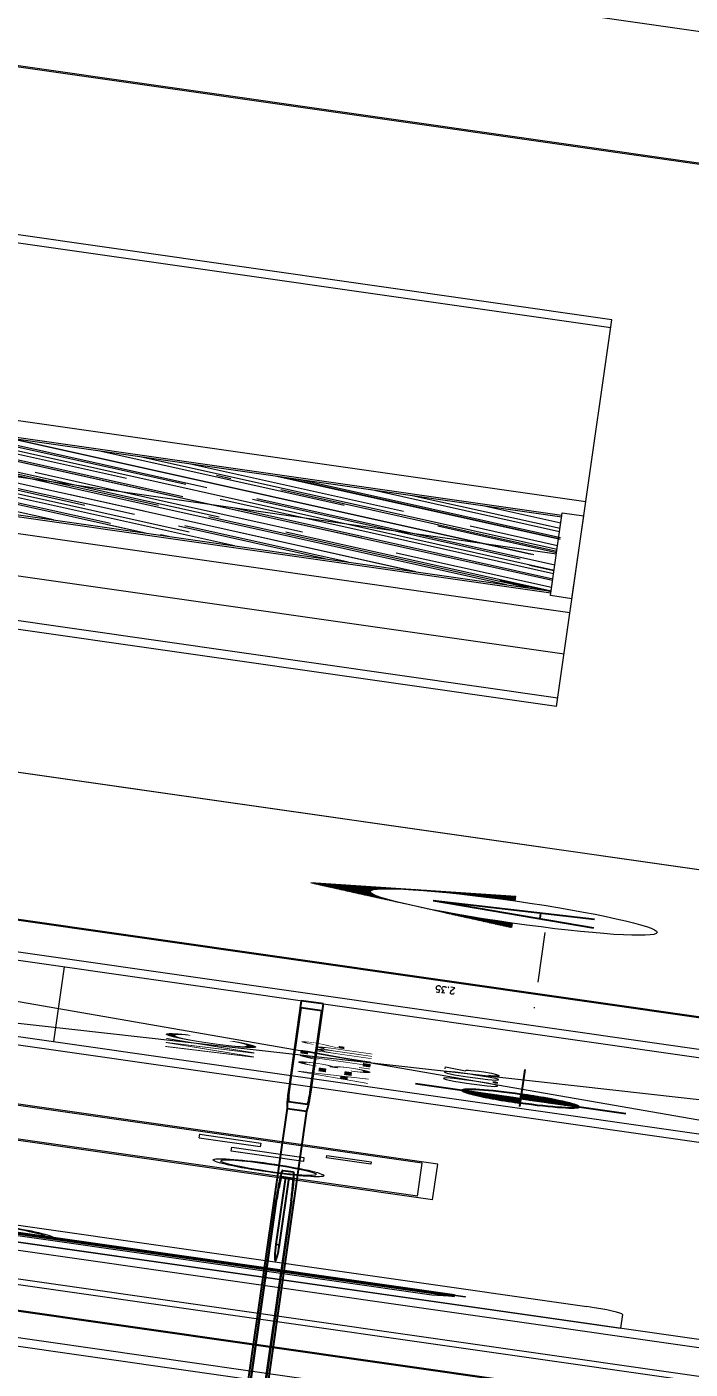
# Model space of a CAD drawing. Header units: millimetres. Extents: x -361192058 to 101130107379, y -14071650034 to 19218552450.
# Drawn here: x -135357 to -135302.6, y 40376.8 to 40486.9 of the extents above; entities that cross this region are included whole.
import ezdxf
from ezdxf.enums import TextEntityAlignment as Align

# ---------------------------------------------------------------- set-up
doc = ezdxf.new("R2010")
doc.units = ezdxf.units.MM
doc.header["$LTSCALE"] = 0.5
doc.linetypes.add('DASHDOT', pattern=[1, 0.5, -0.25, 0, -0.25])
for name, color, linetype in [('02', 2, 'Continuous'), ('10', 254, 'Continuous'), ('COTAS', 7, 'Continuous'), ('DIVERSOS', 4, 'Continuous'), ('GR_PENA_FINA', 7, 'Continuous'), ('HATCH', 8, 'Continuous'), ('LINHAS PROJEÇÃO', 1, 'DASHDOT'), ('MOBIL-I', 251, 'Continuous'), ('PAGPISO', 8, 'Continuous'), ('parede', 2, 'Continuous'), ('PISO', 8, 'Continuous'), ('Símbolos_Gráficos', 1, 'Continuous'), ('TEXTO2', 3, 'Continuous'), ('TXT_0', 7, 'Continuous')]:
    doc.layers.add(name, color=color, linetype=linetype)
doc.styles.add('ADITIVOCAD', font='ROMANS.shx')
doc.styles.add('r140', font='romans.shx')
doc.styles.add('SANSSERIF', font='sas_____.pfb', dxfattribs={"height": 1})
doc.styles.get("Standard").update_dxf_attribs({"font": 'txt.shx', "height": 0.12})
doc.dimstyles.new('ESCALA50', dxfattribs={"dimtxt": 0.1, "dimasz": 0.06, "dimexe": 0.18, "dimexo": 0.06, "dimgap": 0.1, "dimtad": 1, "dimzin": 4, "dimdsep": 46, "dimtxsty": 'Standard', "dimblk1": 'BOLA', "dimblk2": 'BOLA', "dimsah": 1, "dimcen": -0.06, "dimse1": 1, "dimse2": 1, "dimclrd": 7, "dimclrt": 3, "dimadec": 0, "dimazin": 0, "dimtfac": 1, "dimtix": 1, "dimtmove": 0, "dimatfit": 3, "dimldrblk": 'BOLA', "dimfxl": 0, "dimtolj": 1, "dimtzin": 4, "dimarcsym": 0})

# ---------------------------------------------------------------- blocks, each defined once
blk = doc.blocks.new('Adc_nivelpl')
h = blk.add_hatch()
h.set_pattern_fill('_U', color=256, scale=0.005, angle=45, style=0, double=1)
h.set_pattern_definition([(45, (-5.8772514, -3.5161936), (-0.003535534, 0.003535534), []), (135, (-5.8772514, -3.5161936), (-0.003535534, -0.003535534), [])])
h.paths.add_polyline_path([(0.1954, -0.0865, 0.414214), (0.0865, -0.1954), (0.1954, -0.1954)])
h.paths.add_polyline_path([(0.1954, -0.1954), (0.1954, -0.3043, 0.414214), (0.3043, -0.1954)])
for p, q in [((0.1954, 0), (0.1954, -0.3908)), ((0.8958, -0.1954), (0, -0.1954))]:
    blk.add_line(p, q)
blk.add_circle((0.1954, -0.1954), 0.1089)
at = {"flags": 8}
blk.add_attdef('NIVEL', (0.3642, -0.1501), '', height=0.1, dxfattribs=at)
blk = doc.blocks.new('ADC_VASO_02')
blk.add_lwpolyline([(-0.175, 0.15), (-0.175, 0.6, -0.414214), (-0.125, 0.65), (0.125, 0.65, -0.414214), (0.175, 0.6), (0.175, 0.1496)], format="xyb")
for points in [[(0.1388, 0.2754, -0.414214), (0.0988, 0.2354), (-0.0948, 0.2354, -0.414214), (-0.1348, 0.2754), (-0.1348, 0.5704, -0.414214), (-0.0948, 0.6104), (0.0988, 0.6104, -0.414214), (0.1388, 0.5704)], [(0.1303, 0.2754, -0.414214), (0.0988, 0.2439), (-0.0948, 0.2439, -0.414214), (-0.1263, 0.2754), (-0.1263, 0.5704, -0.414214), (-0.0948, 0.6019), (0.0988, 0.6019, -0.414214), (0.1303, 0.5704)], [(-0.17, 0.15, 0.414214), (-0.2, 0.12), (-0.2, 0), (0.2, 0), (0.2, 0.12, 0.414214), (0.17, 0.15)], [(-0.17, 0.14, 0.414214), (-0.19, 0.12), (-0.19, 0.01), (0.19, 0.01), (0.19, 0.12, 0.414214), (0.17, 0.14)]]:
    blk.add_lwpolyline(points, format="xyb", close=True)
blk.add_lwpolyline([(0.0363, 0.2439), (0.0363, 0.3375), (-0.0344, 0.3375), (-0.0344, 0.2439)])
blk.add_arc((0.0009, 0.3215), 0.0388, 24.3951, 155.6049)
blk = doc.blocks.new('BOLA')
for p, q in [((0, -1.435), (0, 1.435)), ((-1.435, 0), (1.435, 0))]:
    blk.add_line(p, q)
blk.add_circle((0, 0), 0.452)
blk = doc.blocks.new('*D787')
at = {"layer": 'Defpoints', "color": 0, "transparency": 16777216}
for p in [(3914.988, 2432.688), (3915.7056, 2432.688), (3914.988, 2430.338)]:
    blk.add_point(p, dxfattribs=at)
at = {"layer": 'DIVERSOS', "color": 7, "lineweight": -2, "transparency": 16777216}
blk.add_line((3915.7056, 2430.398), (3915.7056, 2432.628), dxfattribs=at)
at = {"layer": 'DIVERSOS', "color": 7, "lineweight": -2, "transparency": 16777216, "xscale": 0.06, "yscale": 0.06, "zscale": 0.06}
for p, rotation in [((3915.7056, 2432.688), 90), ((3915.7056, 2430.338), 270)]:
    blk.add_blockref('BOLA', p, dxfattribs=dict(at, rotation=rotation))
at = {"layer": 'DIVERSOS', "color": 3, "lineweight": 18, "transparency": 16777216, "insert": (3915.5456, 2431.513), "char_height": 0.12, "attachment_point": 5, "rotation": 90}
blk.add_mtext('\\A1;2.35', dxfattribs=at)
blk = doc.blocks.new('*D809')
at = {"layer": 'Defpoints', "color": 0, "transparency": 16777216}
for p in [(3908.7717, 2436.488), (3909.838, 2436.488), (3909.838, 2430.338)]:
    blk.add_point(p, dxfattribs=at)
at = {"layer": 'DIVERSOS', "color": 7, "lineweight": -2, "transparency": 16777216}
blk.add_line((3908.7717, 2430.398), (3908.7717, 2436.428), dxfattribs=at)
at = {"layer": 'DIVERSOS', "color": 7, "lineweight": -2, "transparency": 16777216, "xscale": 0.06, "yscale": 0.06, "zscale": 0.06}
for p, rotation in [((3908.7717, 2436.488), 90), ((3908.7717, 2430.338), 270)]:
    blk.add_blockref('BOLA', p, dxfattribs=dict(at, rotation=rotation))
at = {"layer": 'DIVERSOS', "color": 3, "lineweight": 18, "transparency": 16777216, "insert": (3908.6117, 2433.413), "char_height": 0.12, "attachment_point": 5, "rotation": 90}
blk.add_mtext('\\A1;6.15', dxfattribs=at)
blk = doc.blocks.new('APROVADO QUADRA 21.2 MBVII')
at = {"layer": 'HATCH', "lineweight": 18}
h = blk.add_hatch(dxfattribs=at)
h.set_pattern_fill('ANSI31', color=256, scale=0.0032, angle=360, style=0)
h.set_pattern_definition([(45, (3916.81781, 2431.717742), (-0.0071842, 0.0071842), [])])
h.paths.add_polyline_path([(3917.2423, 2431.5763), (3917.1008, 2431.7177), (3916.9593, 2431.5763, -0.414214)])
h.paths.add_polyline_path([(3917.3838, 2431.4348), (3917.2423, 2431.5763, -0.198912), (3917.3009, 2431.4348)])
h.paths.add_polyline_path([(3916.9593, 2431.5763), (3916.8178, 2431.4348), (3916.9007, 2431.4348, -0.198912)])
at = {"layer": '02', "color": 8, "lineweight": 18}
blk.add_line((3921.8065, 2436.4163), (3921.8065, 2431.4163), dxfattribs=at)
at = {"layer": '02', "lineweight": 18}
for points in [[(3918.3192, 2446.6633), (3904.4806, 2446.6633), (3904.4806, 2412.8464), (3918.3192, 2412.8464)], [(3950.945, 2446.6351), (3930.8609, 2446.6351), (3930.8609, 2426.7638), (3950.945, 2426.7638)], [(3918.3192, 2437.4627), (3930.8392, 2437.4627), (3930.8392, 2429.0101), (3918.3192, 2429.0101)]]:
    blk.add_lwpolyline(points, close=True, dxfattribs=at)
at = {"layer": '10', "lineweight": 18}
for p, q in [((3923.5565, 2431.4463), (3923.5565, 2433.5463)), ((3922.8865, 2433.5163), (3922.8865, 2431.4463)), ((3924.2265, 2431.4463), (3924.2265, 2433.5163)), ((3923.5565, 2431.4463), (3923.5565, 2432.6463)), ((3922.8065, 2431.4163), (3922.8065, 2431.4463)), ((3922.8065, 2431.4463), (3924.3065, 2431.4463)), ((3924.3065, 2431.4463), (3924.3065, 2431.4163)), ((3922.8065, 2431.4163), (3924.3065, 2431.4163))]:
    blk.add_line(p, q, dxfattribs=at)
blk.add_lwpolyline([(3922.8565, 2431.4463), (3924.2565, 2431.4463), (3924.2565, 2433.5463), (3922.8565, 2433.5463), (3922.8565, 2431.4463)], dxfattribs=at)
at = {"layer": 'COTAS', "lineweight": 18}
for p, q in [((3922.5565, 2434.3333), (3922.5565, 2431.4163)), ((3924.5565, 2431.4163), (3924.5565, 2434.3488))]:
    blk.add_line(p, q, dxfattribs=at)
at = {"layer": 'GR_PENA_FINA', "lineweight": 18}
blk.add_lwpolyline([(3933.1892, 2445.732), (3949.0798, 2445.7367), (3949.0784, 2429.5321), (3933.1892, 2429.503)], close=True, dxfattribs=at)
at = {"layer": 'LINHAS PROJEÇÃO', "lineweight": 18}
blk.add_line((3916.8178, 2431.388), (3914.988, 2431.388), dxfattribs=at)
at = {"layer": 'MOBIL-I', "lineweight": 18}
for p, q in [((3909.988, 2432.9621), (3909.988, 2431.2075)), ((3910.288, 2432.9121), (3910.288, 2431.2575)), ((3911.7927, 2431.4893), (3911.7927, 2432.4468)), ((3912.434, 2431.4893), (3912.434, 2432.4468)), ((3911.814, 2431.5106), (3911.814, 2432.4254)), ((3912.4126, 2431.5106), (3912.4126, 2432.4254)), ((3912.2911, 2431.7352), (3912.2911, 2431.8203)), ((3912.299, 2431.8203), (3912.3685, 2431.8203)), ((3912.3607, 2431.8203), (3912.3607, 2431.7352)), ((3912.1443, 2431.7739), (3912.2138, 2431.7739)), ((3912.1443, 2431.6734), (3912.1443, 2431.7739)), ((3912.2138, 2431.7739), (3912.2138, 2431.6734)), ((3912.3607, 2431.7352), (3912.2911, 2431.7352)), ((3912.2138, 2431.6734), (3912.1443, 2431.6734)), ((3912.268, 2431.6424), (3912.3066, 2431.6424)), ((3912.268, 2431.5806), (3912.268, 2431.6424)), ((3912.3066, 2431.6424), (3912.3066, 2431.5806)), ((3912.3066, 2431.5806), (3912.268, 2431.5806)), ((3911.814, 2431.5106), (3912.4126, 2431.5106)), ((3911.7927, 2431.4893), (3912.434, 2431.4893)), ((3910.238, 2431.2075), (3909.988, 2431.2075))]:
    blk.add_line(p, q, dxfattribs=at)
for points in [[(3910.1451, 2432.7438), (3910.1604, 2432.7438), (3910.1604, 2431.4258), (3910.1451, 2431.4258)], [(3910.0993, 2432.6979), (3910.1298, 2432.7285), (3910.1298, 2431.4411), (3910.0993, 2431.4716)], [(3910.1298, 2432.7285), (3910.1451, 2432.7285), (3910.1451, 2431.4411), (3910.1298, 2431.4411)], [(3910.1604, 2432.7285), (3910.1655, 2432.7285), (3910.1655, 2431.4411), (3910.1604, 2431.4411)]]:
    blk.add_lwpolyline(points, close=True, dxfattribs=at)
for radius in [0.0773, 0.0666]:
    blk.add_circle((3911.9433, 2431.7198), radius, dxfattribs=at)
for centre, radius, start, end in [((3910.1451, 2432.0848), 0.0865, 283.6119, 76.3885), ((3910.1451, 2432.0848), 0.0763, 285.4698, 74.5306), ((3910.238, 2431.2575), 0.05, 270.0002, 0.0002)]:
    blk.add_arc(centre, radius, start, end, dxfattribs=at)
at = {"layer": 'PAGPISO', "lineweight": 18}
for p, q in [((3923.4865, 2432.0463), (3924.2265, 2432.7863)), ((3923.4865, 2431.8578), (3924.2265, 2432.5978)), ((3923.4865, 2431.8559), (3924.2265, 2432.5959)), ((3922.8865, 2431.8876), (3923.4865, 2432.4876)), ((3923.8054, 2432.0484), (3924.2265, 2432.4695)), ((3923.0152, 2431.9522), (3923.4865, 2432.4235)), ((3923.4865, 2431.6692), (3924.2265, 2432.4092)), ((3923.2255, 2432.1002), (3923.4865, 2432.3613)), ((3922.9681, 2432.0616), (3923.251, 2432.3445)), ((3923.8497, 2431.9663), (3924.2265, 2432.3432)), ((3923.1878, 2432.0305), (3923.4707, 2432.3133)), ((3923.8469, 2431.9371), (3924.2265, 2432.3168)), ((3923.4865, 2432.0784), (3923.6904, 2432.2822)), ((3922.8865, 2432.1403), (3923.0171, 2432.2709)), ((3923.6272, 2431.9682), (3923.9101, 2432.2511)), ((3922.8865, 2432.014), (3923.0991, 2432.2266)), ((3923.2698, 2432.0182), (3923.4865, 2432.2349)), ((3923.4865, 2431.4806), (3924.2265, 2432.2206)), ((3923.4865, 2432.1086), (3923.597, 2432.2191)), ((3923.4865, 2431.4768), (3924.2265, 2432.2168)), ((3923.4865, 2431.9822), (3923.679, 2432.1747)), ((3922.8865, 2431.5086), (3923.4865, 2432.1086)), ((3922.9021, 2431.6505), (3923.3735, 2432.1219)), ((3923.8818, 2431.7457), (3924.2265, 2432.0905)), ((3923.4075, 2431.9994), (3923.4865, 2432.0784)), ((3922.8865, 2432.0121), (3922.9398, 2432.0654)), ((3923.3547, 2431.9145), (3923.4865, 2432.0463)), ((3923.6409, 2431.4463), (3924.2265, 2432.032)), ((3922.8865, 2431.98), (3922.8974, 2431.9909)), ((3923.3019, 2431.7976), (3923.4865, 2431.9822)), ((3922.8865, 2431.7613), (3923.0935, 2431.9682)), ((3923.9261, 2431.6637), (3924.2265, 2431.9641)), ((3922.8865, 2431.7292), (3923.1171, 2431.9597)), ((3922.8865, 2431.4784), (3923.3368, 2431.9286)), ((3922.8865, 2431.6349), (3923.1755, 2431.9239)), ((3924.0666, 2431.906), (3924.0865, 2431.926)), ((3923.4865, 2431.7295), (3923.6734, 2431.9164)), ((3923.4865, 2431.8276), (3923.5565, 2431.8975)), ((3923.4865, 2431.6032), (3923.7554, 2431.8721)), ((3923.2415, 2431.6128), (3923.4865, 2431.8578)), ((3923.3462, 2431.7155), (3923.4865, 2431.8559)), ((3923.4865, 2431.5768), (3923.7762, 2431.8664)), ((3923.6069, 2431.4463), (3923.9959, 2431.8353)), ((3923.827, 2431.4439), (3924.2265, 2431.8434)), ((3923.8327, 2431.4439), (3924.2265, 2431.8378)), ((3922.8865, 2431.4463), (3923.2604, 2431.8202)), ((3923.1053, 2431.4463), (3923.4865, 2431.8276)), ((3923.8553, 2431.4439), (3924.2265, 2431.8151)), ((3923.2034, 2431.4463), (3923.4865, 2431.7295)), ((3923.9615, 2431.4463), (3924.2265, 2431.7114)), ((3922.9507, 2431.4463), (3923.1699, 2431.6656)), ((3923.2637, 2431.4463), (3923.4865, 2431.6692)), ((3924.018, 2431.4463), (3924.2265, 2431.6548)), ((3923.077, 2431.4463), (3923.2519, 2431.6212)), ((3923.5824, 2431.4463), (3923.7498, 2431.6137)), ((3923.3782, 2431.4949), (3923.4865, 2431.6032)), ((3923.3561, 2431.4463), (3923.4865, 2431.5768)), ((3923.7088, 2431.4463), (3923.8318, 2431.5694)), ((3924.1166, 2431.4463), (3924.2265, 2431.5562)), ((3922.8757, 2431.4463), (3922.9478, 2431.5185)), ((3923.2529, 2431.4463), (3923.2871, 2431.4806)), ((3923.2566, 2431.4463), (3923.2871, 2431.4768))]:
    blk.add_line(p, q, dxfattribs=at)
at = {"layer": 'parede', "lineweight": 18}
for p, q in [((3908.138, 2419.338), (3908.138, 2444.338)), ((3915.138, 2444.338), (3915.138, 2419.338)), ((3908.288, 2419.838), (3908.288, 2437.288)), ((3920.8565, 2431.4163), (3920.8565, 2434.0163)), ((3921.0065, 2431.4163), (3921.0065, 2434.0163)), ((3927.7065, 2431.4163), (3927.7065, 2434.0163)), ((3927.8565, 2431.4163), (3927.8565, 2434.0163)), ((3909.838, 2430.188), (3909.838, 2433.8316)), ((3909.988, 2430.338), (3909.988, 2433.8316)), ((3913.488, 2432.838), (3913.488, 2431.038)), ((3913.638, 2432.688), (3913.638, 2431.038)), ((3914.988, 2432.688), (3914.988, 2430.338)), ((3920.8565, 2431.4163), (3927.8565, 2431.4163))]:
    blk.add_line(p, q, dxfattribs=at)
at = {"layer": 'PISO', "lineweight": 18}
for p, q in [((3909.338, 2436.488), (3909.338, 2429.688)), ((3909.238, 2435.888), (3909.238, 2429.588)), ((3913.638, 2430.538), (3914.488, 2432.688)), ((3913.638, 2432.688), (3914.488, 2430.538)), ((3913.638, 2432.038), (3914.988, 2432.038))]:
    blk.add_line(p, q, dxfattribs=at)
at = {"layer": 'Símbolos_Gráficos', "color": 3, "lineweight": 18}
for p, q in [((3916.8178, 2431.4348), (3917.1008, 2431.7177)), ((3917.3838, 2431.4348), (3917.1008, 2431.7177)), ((3916.9007, 2431.4348), (3916.8178, 2431.4348)), ((3917.3019, 2431.4348), (3917.3848, 2431.4348))]:
    blk.add_line(p, q, dxfattribs=at)
blk.add_circle((3917.1008, 2431.4348), 0.2001, dxfattribs=at)
at = {"layer": 'MOBIL-I', "lineweight": 18, "rotation": 90}
blk.add_blockref('ADC_VASO_02', (3914.988, 2431.6922), dxfattribs=at)
at = {"layer": 'TXT_0', "lineweight": 18}
ref = blk.add_blockref('Adc_nivelpl', (3913.6631, 2431.5354), dxfattribs=dict(at, xscale=0.75, yscale=0.75, zscale=0.75))
ref.add_attrib('NIVEL', '0.03', (3913.9362, 2431.4229), dxfattribs={"height": 0.075, "style": 'ADITIVOCAD', "flags": 8})
at = {"color": 0, "lineweight": 13, "flags": 8}
for p in [(4700.7247, 2280.1125), (4699.5738, 2277.8964), (4702.3546, 2276.195), (4703.6722, 2274.085), (4699.8445, 2272.2194), (4703.0488, 2270.137), (4703.0877, 2267.9803), (4700.6523, 2261.5216), (4700.7007, 2257.1593)]:
    blk.add_attdef('NIVEL', p, '', height=0.075, dxfattribs=at)
for rotation, width, p in [(90, 0.8, (4700.8205, 2275.7521)), (270, 0.6, (4703.8437, 2274.9021)), (90, 0.8, (4701.5575, 2268.5021)), (180, 0.6, (4651.1817, 2236.1931))]:
    blk.add_attdef('$PORTA', text='', height=0.09, rotation=rotation, dxfattribs=dict(at, width=width)).set_placement(p, align=Align.MIDDLE)
for p in [(4654.176, 2240.463), (4648.499, 2240.1923), (4637.8012, 2239.3845), (4633.4388, 2239.3361), (4656.3921, 2239.3121), (4652.4746, 2237.6822), (4646.4166, 2236.988), (4644.2598, 2236.9491), (4650.3646, 2236.3646)]:
    blk.add_attdef('NIVEL', p, '', height=0.075, rotation=270, dxfattribs=at)
at = {"color": 0, "lineweight": 13, "width": 0.8, "flags": 8}
for p in [(4652.0317, 2239.2163), (4644.7817, 2238.4793)]:
    blk.add_attdef('$PORTA', text='', height=0.09, dxfattribs=at).set_placement(p, align=Align.MIDDLE)
at = {"layer": 'LINHAS PROJEÇÃO', "lineweight": 18, "style": 'r140'}
blk.add_text('A', height=0.224, dxfattribs=at).set_placement((3917.1008, 2431.4348), align=Align.MIDDLE)
at = {"layer": 'TEXTO2', "lineweight": 18, "style": 'SANSSERIF'}
blk.add_text('WC', height=0.12312, dxfattribs=at).set_placement((3913.8235, 2431.7615))
at = {"layer": 'TXT_0', "lineweight": 18, "style": 'SANSSERIF'}
blk.add_text('A=3.17m²', height=0.0985, dxfattribs=at).set_placement((3913.6829, 2431.6003))
at = {"layer": 'DIVERSOS', "lineweight": 18}
for base, p1, p2, picture, middle in [((3908.7717, 2436.488), (3909.838, 2430.338), (3909.838, 2436.488), '*D809', (3908.6117, 2433.413)), ((3915.7056, 2432.688), (3914.988, 2430.338), (3914.988, 2432.688), '*D787', (3915.5456, 2431.513))]:
    dim = blk.add_linear_dim(base=base, p1=p1, p2=p2, angle=90, dimstyle='ESCALA50', dxfattribs=at)
    dim.commit()
    dim.dimension.update_dxf_attribs({"geometry": picture, "text_midpoint": middle})

msp = doc.modelspace()

# ---------------------------------------------------------------- block references
at = {"layer": '02', "color": 0, "lineweight": 30, "xscale": -4.574818403918471, "yscale": -59.40450511825884, "zscale": 4.574818403918471, "rotation": 261.8606972171988}
msp.add_blockref('APROVADO QUADRA 21.2 MBVII', (5129.041, 2225.201), dxfattribs=at)

doc.saveas('drawing.dxf')
